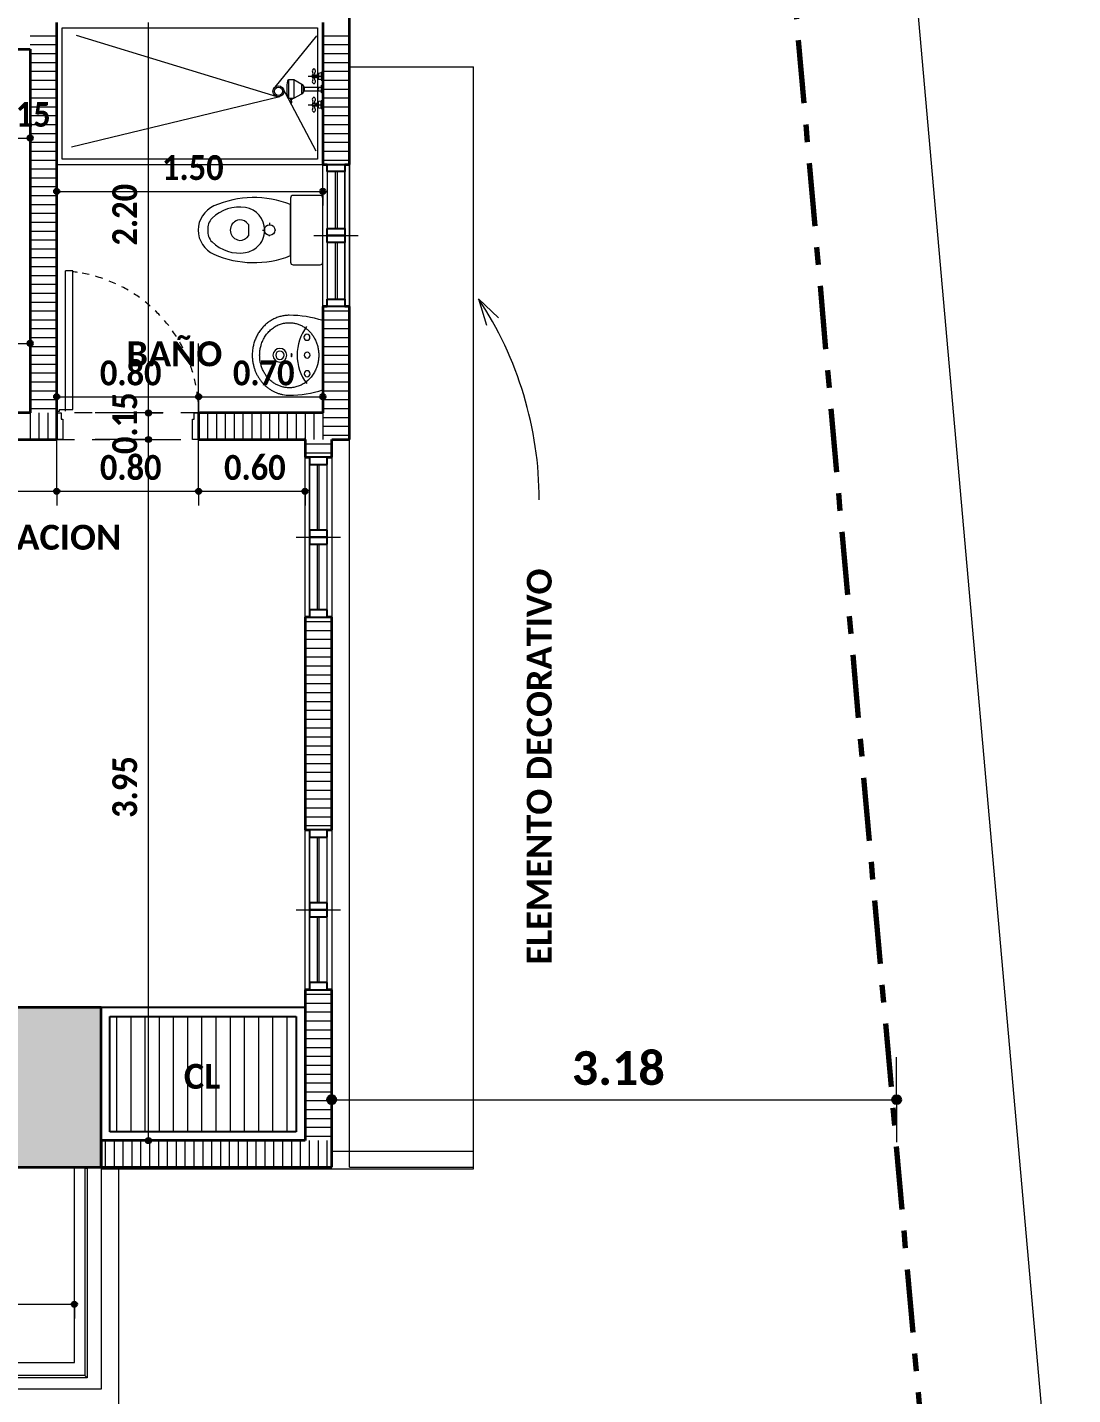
# Model space of a CAD drawing. Header units: metres. Extents: x -144 to 1000, y -717 to 29.
# Drawn here: x 801.36 to 807.26, y -569.41 to -561.7 of the extents above; entities that cross this region are included whole.
import ezdxf

# ---------------------------------------------------------------- set-up
doc = ezdxf.new("R2010")
doc.units = ezdxf.units.M
for name, pattern in [('Basculante', [0.11625, 0.075, -0.04125]), ('Dash Dot 3_16_', [0.595313, 0.357187, -0.119063, 0, -0.119063]), ('Derribado', [0.36, 0.24, -0.12]), ('Trazo', [0.45, 0.225, -0.225])]:
    doc.linetypes.add(name, pattern=pattern)
doc.layers.get('0').update_dxf_attribs({"color": 1})
for name, color, linetype, lineweight in [('A-ANNO-DIMS', 1, 'Continuous', 9), ('A-DETL', 1, 'Continuous', 9), ('A-DETL-GENF', 1, 'Continuous', 9), ('A-DETL-THIN', 1, 'Continuous', 9), ('A-DOOR', 1, 'Continuous', 9), ('A-DOOR-FRAM', 1, 'Continuous', 9), ('A-DOOR-HDLN', 1, 'Trazo', 20), ('A-FLOR-HRAL', 1, 'Continuous', 9), ('A-GENM', 1, 'Continuous', 9), ('A-GLAZ', 1, 'Continuous', 9), ('A-WALL', 4, 'Continuous', 9), ('G-ANNO-TEXT', 2, 'Continuous', 9), ('P-SANR-FIXT', 1, 'Continuous', 9), ('S-COLS', 7, 'Continuous', 9)]:
    doc.layers.add(name, color=color, linetype=linetype, lineweight=lineweight)
doc.layers.add('A-WALL-PATT', color=7, linetype='Continuous', lineweight=35, true_color=0x9c9c9c)
doc.styles.add('Calibri_B', font='calibrib.ttf', dxfattribs={"height": 0.165})
doc.styles.add('Calibri_B_3', font='calibrib.ttf', dxfattribs={"height": 0.15})
doc.styles.add('Calibri_B_6', font='calibrib.ttf', dxfattribs={"width": 0.9})

# ---------------------------------------------------------------- blocks, each defined once
blk = doc.blocks.new('G')
at = {"layer": 'A-ANNO-DIMS', "lineweight": 25}
h = blk.add_hatch(color=256, dxfattribs=at)
edge = h.paths.add_edge_path()
edge.add_arc((795.9707, -505.821), 0.015, 0, 360)
h = blk.add_hatch(color=256, dxfattribs=at)
edge = h.paths.add_edge_path()
edge.add_arc((796.1207, -506.121), 0.015, 0, 360)
h = blk.add_hatch(color=256, dxfattribs=at)
edge = h.paths.add_edge_path()
edge.add_arc((797.6207, -506.121), 0.015, 0, 360)
h = blk.add_hatch(color=256, dxfattribs=at)
edge = h.paths.add_edge_path()
edge.add_arc((795.9707, -506.978), 0.015, 0, 360)
h = blk.add_hatch(color=256, dxfattribs=at)
edge = h.paths.add_edge_path()
edge.add_arc((796.1207, -507.278), 0.015, 0, 360)
h = blk.add_hatch(color=256, dxfattribs=at)
edge = h.paths.add_edge_path()
edge.add_arc((796.9207, -507.278), 0.015, 0, 360)
h = blk.add_hatch(color=256, dxfattribs=at)
edge = h.paths.add_edge_path()
edge.add_arc((796.9207, -507.278), 0.015, 0, 360)
h = blk.add_hatch(color=256, dxfattribs=at)
edge = h.paths.add_edge_path()
edge.add_arc((797.6207, -507.278), 0.015, 0, 360)
h = blk.add_hatch(color=256, dxfattribs=at)
edge = h.paths.add_edge_path()
edge.add_arc((796.6379, -507.3694), 0.015, 0, 360)
h = blk.add_hatch(color=256, dxfattribs=at)
edge = h.paths.add_edge_path()
edge.add_arc((796.6379, -507.3694), 0.015, 0, 360)
h = blk.add_hatch(color=256, dxfattribs=at)
edge = h.paths.add_edge_path()
edge.add_arc((796.6379, -507.5194), 0.015, 0, 360)
h = blk.add_hatch(color=256, dxfattribs=at)
edge = h.paths.add_edge_path()
edge.add_arc((796.6379, -507.5194), 0.015, 0, 360)
h = blk.add_hatch(color=256, dxfattribs=at)
edge = h.paths.add_edge_path()
edge.add_arc((796.1207, -507.8106), 0.015, 0, 360)
h = blk.add_hatch(color=256, dxfattribs=at)
edge = h.paths.add_edge_path()
edge.add_arc((796.1207, -507.8106), 0.015, 0, 360)
h = blk.add_hatch(color=256, dxfattribs=at)
edge = h.paths.add_edge_path()
edge.add_arc((796.9207, -507.8106), 0.015, 0, 360)
h = blk.add_hatch(color=256, dxfattribs=at)
edge = h.paths.add_edge_path()
edge.add_arc((796.9207, -507.8106), 0.015, 0, 360)
h = blk.add_hatch(color=256, dxfattribs=at)
edge = h.paths.add_edge_path()
edge.add_arc((797.5208, -507.8106), 0.015, 0, 360)
at = {"layer": 'A-ANNO-DIMS', "lineweight": 25, "true_color": 0x0000ff}
h = blk.add_hatch(color=5, dxfattribs=at)
edge = h.paths.add_edge_path()
edge.add_arc((797.6708, -511.239), 0.025, 0, 360)
h = blk.add_hatch(color=5, dxfattribs=at)
edge = h.paths.add_edge_path()
edge.add_arc((800.8552, -511.239), 0.025, 0, 360)
at = {"layer": 'A-ANNO-DIMS', "lineweight": 25}
h = blk.add_hatch(color=256, dxfattribs=at)
edge = h.paths.add_edge_path()
edge.add_arc((796.6379, -511.4694), 0.015, 0, 360)
h = blk.add_hatch(color=256, dxfattribs=at)
edge = h.paths.add_edge_path()
edge.add_arc((796.2205, -512.3918), 0.015, 0, 360)
at = {"layer": 'S-COLS', "true_color": 0x5b5b5b}
h = blk.add_hatch(color=251, dxfattribs=at)
h.paths.add_polyline_path([(778.0708, -511.6194), (778.5708, -511.6194), (778.5708, -510.7194), (778.0708, -510.7194), (778.0708, -511.4434)])
h.paths.add_polyline_path([(796.3705, -511.6194), (796.3705, -510.7194), (795.8705, -510.7194), (795.8705, -511.6194), (796.3171, -511.6194)])
h.paths.add_polyline_path([(786.2708, -511.6194), (786.2708, -510.7194), (785.7708, -510.7194), (785.7708, -511.6194)])
h.paths.add_polyline_path([(778.1318, -503.9194), (778.5707, -503.9194), (778.5707, -503.2194), (778.0707, -503.2194), (778.0707, -503.9194)])
h.paths.add_polyline_path([(792.0709, -503.9194), (792.5709, -503.9194), (792.5707, -500.7694), (792.0709, -500.7694), (792.0709, -503.7694)])
h.paths.add_polyline_path([(795.9709, -503.9194), (796.3709, -503.9194), (796.3709, -503.2194), (795.9709, -503.2194), (795.9709, -503.7373)])
h.paths.add_polyline_path([(781.9705, -503.9194), (783.9707, -503.9194), (783.9704, -503.4194), (782.2705, -503.4194), (782.2705, -501.2694), (783.9709, -501.2694), (783.9709, -500.7694), (781.9705, -500.7694), (781.9705, -503.7722)])
h.paths.add_polyline_path([(786.2707, -503.9194), (786.2707, -503.0194), (785.7707, -503.0194), (785.7707, -503.9194), (785.9208, -503.9194)])
h.paths.add_polyline_path([(785.7709, -501.6694), (786.2709, -501.6694), (786.2709, -500.7694), (785.7709, -500.7694), (785.7709, -500.8094)])
h.paths.add_polyline_path([(778.0705, -501.4694), (778.5705, -501.4694), (778.5705, -500.7684), (778.0705, -500.7684), (778.0705, -500.8434)])
h.paths.add_polyline_path([(796.3708, -501.4694), (796.3709, -501.4694), (796.3708, -500.7684), (795.9709, -500.7694), (795.9709, -501.4694), (796.2464, -501.4694)])
h.paths.add_polyline_path([(786.1208, -492.7694), (786.2708, -492.7694), (786.2708, -491.8694), (785.7708, -491.8694), (785.7708, -492.7694), (786.0208, -492.7694)])
h.paths.add_polyline_path([(796.3708, -492.7694), (796.3708, -491.8694), (795.8708, -491.8694), (795.8708, -492.7694), (796.2958, -492.7694)])
h.paths.add_polyline_path([(779.1708, -492.1694), (779.1708, -491.6694), (778.2708, -491.6694), (778.2708, -492.1694), (778.7644, -492.1694)])
at = {"layer": 'A-ANNO-DIMS', "color": 5, "true_color": 0x0000ff}
for p, q in [((799.4475, -487.8937), (801.8479, -514.9675)), ((797.6708, -511.239), (797.6708, -510.999)), ((800.8552, -511.239), (800.8552, -510.999)), ((797.6708, -511.239), (800.8552, -511.239)), ((797.6708, -511.239), (797.6708, -511.479)), ((800.8552, -511.239), (800.8552, -511.479))]:
    blk.add_line(p, q, dxfattribs=at)
at = {"layer": 'A-ANNO-DIMS'}
for p, q in [((796.6379, -507.3694), (796.6379, -505.1694)), ((795.9707, -505.821), (795.9707, -505.521)), ((795.8209, -505.821), (795.9707, -505.821)), ((795.9707, -505.821), (795.9707, -505.901)), ((796.1207, -506.121), (796.1207, -505.821)), ((797.6207, -506.121), (797.6207, -505.821)), ((796.1207, -506.121), (797.6207, -506.121)), ((796.1207, -506.121), (796.1207, -506.201)), ((797.6207, -506.121), (797.6207, -506.201)), ((795.9707, -506.978), (795.9707, -506.678)), ((794.4209, -506.978), (795.9707, -506.978)), ((795.9707, -506.978), (795.9707, -507.058)), ((796.1207, -507.278), (796.1207, -506.978)), ((796.9207, -507.278), (796.9207, -506.978)), ((796.9207, -507.278), (796.9207, -506.978)), ((797.6207, -507.278), (797.6207, -506.978)), ((796.1207, -507.278), (796.9207, -507.278)), ((796.1207, -507.278), (796.1207, -507.358)), ((796.9207, -507.278), (796.9207, -507.358)), ((796.9207, -507.278), (797.6207, -507.278)), ((796.9207, -507.278), (796.9207, -507.358)), ((797.6207, -507.278), (797.6207, -507.358)), ((796.6379, -507.3694), (796.3379, -507.3694)), ((796.6379, -507.3694), (796.3379, -507.3694)), ((796.6379, -507.5194), (796.6379, -507.3694)), ((796.6379, -507.3694), (796.7179, -507.3694)), ((796.6379, -507.3694), (796.7179, -507.3694)), ((796.1207, -507.8106), (796.1207, -507.5106)), ((796.1207, -507.8106), (796.1207, -507.5106)), ((796.6379, -507.5194), (796.3379, -507.5194)), ((796.6379, -507.5194), (796.3379, -507.5194)), ((796.6379, -511.4694), (796.6379, -507.5194)), ((796.6379, -507.5194), (796.7179, -507.5194)), ((796.6379, -507.5194), (796.7179, -507.5194)), ((796.9207, -507.8106), (796.9207, -507.5106)), ((796.9207, -507.8106), (796.9207, -507.5106)), ((797.5208, -507.8106), (797.5208, -507.5106)), ((795.3209, -507.8106), (796.1207, -507.8106)), ((796.1207, -507.8106), (796.1207, -507.8906)), ((796.1207, -507.8106), (796.9207, -507.8106)), ((796.1207, -507.8106), (796.1207, -507.8906)), ((796.9207, -507.8106), (796.9207, -507.8906)), ((796.9207, -507.8106), (797.5208, -507.8106)), ((796.9207, -507.8106), (796.9207, -507.8906)), ((797.5208, -507.8106), (797.5208, -507.8906)), ((796.6379, -511.4694), (796.7179, -511.4694)), ((796.2205, -512.3918), (796.2205, -512.0918)), ((790.7208, -512.3918), (796.2205, -512.3918)), ((796.2205, -512.3918), (796.2205, -512.4718))]:
    blk.add_line(p, q, dxfattribs=at)
at = {"layer": 'A-ANNO-DIMS', "linetype": 'Derribado'}
blk.add_line((796.6379, -511.4694), (796.3379, -511.4694), dxfattribs=at)
at = {"layer": 'A-ANNO-DIMS', "lineweight": 25}
for centre in [(795.9707, -505.821), (796.1207, -506.121), (797.6207, -506.121), (795.9707, -506.978), (796.1207, -507.278), (796.9207, -507.278), (796.9207, -507.278), (797.6207, -507.278), (796.6379, -507.3694), (796.6379, -507.3694), (796.6379, -507.5194), (796.6379, -507.5194), (796.1207, -507.8106), (796.1207, -507.8106), (796.9207, -507.8106), (796.9207, -507.8106), (797.5208, -507.8106), (796.6379, -511.4694), (796.2205, -512.3918)]:
    blk.add_circle(centre, 0.015, dxfattribs=at)
at = {"layer": 'A-ANNO-DIMS', "color": 5, "lineweight": 25, "true_color": 0x0000ff}
for centre in [(797.6708, -511.239), (800.8552, -511.239)]:
    blk.add_circle(centre, 0.025, dxfattribs=at)
at = {"layer": 'A-DETL', "color": 7, "linetype": 'Dash Dot 3_16_', "lineweight": 70}
blk.add_line((798.7658, -487.9542), (801.1662, -515.028), dxfattribs=at)
at = {"layer": 'A-DETL', "color": 253, "true_color": 0xb6b6b6}
blk.add_line((800.8552, -511.5194), (800.8552, -511.6394), dxfattribs=at)
at = {"layer": 'A-DETL-GENF', "lineweight": 25}
for p, q in [((797.6457, -505.9694), (797.7457, -505.9694)), ((797.6457, -506.0094), (797.6457, -505.9694)), ((797.7457, -505.9694), (797.7457, -506.0094)), ((797.7457, -506.0094), (797.6457, -506.0094)), ((797.6457, -506.3294), (797.7457, -506.3294)), ((797.6457, -506.3694), (797.6457, -506.3294)), ((797.6457, -506.3694), (797.7457, -506.3694)), ((797.6457, -506.4094), (797.6457, -506.3694)), ((797.7457, -506.3694), (797.6457, -506.3694)), ((797.7457, -506.3294), (797.7457, -506.3694)), ((797.7457, -506.3694), (797.7457, -506.4094)), ((797.7457, -506.4094), (797.6457, -506.4094)), ((797.6457, -506.7294), (797.7457, -506.7294)), ((797.6457, -506.7694), (797.6457, -506.7294)), ((797.7457, -506.7694), (797.6457, -506.7694)), ((797.7457, -506.7294), (797.7457, -506.7694)), ((797.5458, -507.6194), (797.5458, -507.6594)), ((797.6458, -507.6194), (797.5458, -507.6194)), ((797.5458, -507.6594), (797.6458, -507.6594)), ((797.6458, -507.6594), (797.6458, -507.6194)), ((797.5458, -508.0294), (797.5458, -508.0694)), ((797.6458, -508.0294), (797.5458, -508.0294)), ((797.5458, -508.0694), (797.6458, -508.0694)), ((797.5458, -508.0694), (797.5458, -508.1094)), ((797.6458, -508.0694), (797.5458, -508.0694)), ((797.6458, -508.0694), (797.6458, -508.0294)), ((797.6458, -508.1094), (797.6458, -508.0694)), ((797.5458, -508.1094), (797.6458, -508.1094)), ((797.5458, -508.4794), (797.5458, -508.5194)), ((797.6458, -508.4794), (797.5458, -508.4794)), ((797.5458, -508.5194), (797.6458, -508.5194)), ((797.6458, -508.5194), (797.6458, -508.4794)), ((797.5458, -509.7194), (797.5458, -509.7594)), ((797.6458, -509.7194), (797.5458, -509.7194)), ((797.5458, -509.7594), (797.6458, -509.7594)), ((797.6458, -509.7594), (797.6458, -509.7194)), ((797.5458, -510.1294), (797.5458, -510.1694)), ((797.6458, -510.1294), (797.5458, -510.1294)), ((797.6458, -510.1694), (797.6458, -510.1294)), ((797.5458, -510.1694), (797.6458, -510.1694)), ((797.5458, -510.1694), (797.5458, -510.2094)), ((797.6458, -510.1694), (797.5458, -510.1694)), ((797.5458, -510.2094), (797.6458, -510.2094)), ((797.6458, -510.2094), (797.6458, -510.1694)), ((797.5458, -510.5794), (797.5458, -510.6194)), ((797.6458, -510.5794), (797.5458, -510.5794)), ((797.5458, -510.6194), (797.6458, -510.6194)), ((797.6458, -510.6194), (797.6458, -510.5794))]:
    blk.add_line(p, q, dxfattribs=at)
at = {"layer": 'A-DETL-GENF'}
for p, q in [((797.6457, -506.0094), (797.6457, -506.3294)), ((797.6907, -506.0094), (797.6907, -506.3294)), ((797.7007, -506.0094), (797.7007, -506.3294)), ((797.7457, -506.0094), (797.7457, -506.3294)), ((797.6457, -506.4094), (797.6457, -506.7294)), ((797.6907, -506.4094), (797.6907, -506.7294)), ((797.7007, -506.4094), (797.7007, -506.7294)), ((797.7457, -506.4094), (797.7457, -506.7294)), ((797.5458, -508.0294), (797.5458, -507.6594)), ((797.5908, -508.0294), (797.5908, -507.6594)), ((797.6008, -508.0294), (797.6008, -507.6594)), ((797.6458, -508.0294), (797.6458, -507.6594)), ((797.5458, -508.4794), (797.5458, -508.1094)), ((797.5908, -508.4794), (797.5908, -508.1094)), ((797.6008, -508.4794), (797.6008, -508.1094)), ((797.6458, -508.4794), (797.6458, -508.1094)), ((797.5458, -510.1294), (797.5458, -509.7594)), ((797.5908, -510.1294), (797.5908, -509.7594)), ((797.6008, -510.1294), (797.6008, -509.7594)), ((797.6458, -510.1294), (797.6458, -509.7594)), ((797.5458, -510.5794), (797.5458, -510.2094)), ((797.5908, -510.5794), (797.5908, -510.2094)), ((797.6008, -510.5794), (797.6008, -510.2094)), ((797.6458, -510.5794), (797.6458, -510.2094))]:
    blk.add_line(p, q, dxfattribs=at)
at = {"layer": 'A-DETL-GENF', "linetype": 'Basculante'}
for p, q in [((796.1207, -507.3694), (796.1207, -507.5194)), ((796.9207, -507.3694), (796.1207, -507.3694)), ((796.9207, -507.5194), (796.9207, -507.3694)), ((796.1207, -507.5194), (796.9207, -507.5194))]:
    blk.add_line(p, q, dxfattribs=at)
at = {"layer": 'A-DETL-GENF', "color": 251, "true_color": 0x535353}
for p, q in [((796.4594, -511.4194), (796.4594, -510.7694)), ((796.5394, -511.4194), (796.5394, -510.7694)), ((796.6194, -511.4194), (796.6194, -510.7694)), ((796.6994, -511.4194), (796.6994, -510.7694)), ((796.7794, -511.4194), (796.7794, -510.7694)), ((796.8594, -511.4194), (796.8594, -510.7694)), ((796.9394, -511.4194), (796.9394, -510.7694)), ((797.0194, -511.4194), (797.0194, -510.7694)), ((797.0994, -511.4194), (797.0994, -510.7694)), ((797.1794, -511.4194), (797.1794, -510.7694)), ((797.2594, -511.4194), (797.2594, -510.7694)), ((797.3394, -511.4194), (797.3394, -510.7694)), ((797.4194, -511.4194), (797.4194, -510.7694))]:
    blk.add_line(p, q, dxfattribs=at)
at = {"layer": 'A-DETL-THIN'}
for p, q in [((797.4708, -510.7694), (796.4205, -510.7694)), ((796.4205, -510.7694), (796.4205, -511.4194)), ((797.4708, -511.4194), (797.4708, -510.7694)), ((796.4205, -511.4194), (797.4708, -511.4194))]:
    blk.add_line(p, q, dxfattribs=at)
at = {"layer": 'A-DOOR', "lineweight": 15}
for p, q in [((796.2107, -506.5694), (796.1707, -506.5694)), ((796.1707, -507.3594), (796.1707, -506.5694)), ((796.2107, -507.3494), (796.2107, -506.5694)), ((796.1207, -507.3594), (796.1357, -507.3594)), ((796.1357, -507.3494), (796.2107, -507.3494)), ((796.1357, -507.3594), (796.1357, -507.3494))]:
    blk.add_line(p, q, dxfattribs=at)
at = {"layer": 'A-DOOR'}
blk.add_line((796.1207, -507.3694), (796.1207, -507.5194), dxfattribs=at)
for start, end in [(81.55001, 83.54055), (76.84892, 79.74178), (76.84892, 79.74178), (71.11426, 74.16843), (65.44512, 68.27171), (59.83778, 62.63398), (54.28783, 57.05593), (48.79027, 51.53284), (43.33952, 46.05941), (37.92952, 40.62982), (32.55381, 35.2378), (27.20557, 29.87669), (21.8777, 24.53954), (16.56293, 19.21914), (11.25383, 13.90814), (5.94294, 8.59908), (0, 5.13979)]:
    blk.add_arc((796.1207, -507.3694), 0.8, start, end, dxfattribs=at)
at = {"layer": 'A-DOOR-FRAM', "lineweight": 15}
for p, q in [((796.1207, -507.3694), (796.1457, -507.3694)), ((796.1457, -507.3694), (796.1457, -507.4044)), ((796.8957, -507.3694), (796.9207, -507.3694)), ((796.8957, -507.4044), (796.8957, -507.3694)), ((796.1457, -507.4044), (796.1557, -507.4044)), ((796.1557, -507.4044), (796.1557, -507.5194)), ((796.8857, -507.4044), (796.8957, -507.4044)), ((796.8857, -507.5194), (796.8857, -507.4044)), ((796.1557, -507.5194), (796.1207, -507.5194)), ((796.9207, -507.5194), (796.8857, -507.5194))]:
    blk.add_line(p, q, dxfattribs=at)
at = {"layer": 'A-DOOR-HDLN'}
blk.add_line((796.9207, -507.5194), (796.9207, -507.3694), dxfattribs=at)
at = {"layer": 'A-FLOR-HRAL'}
for p, q in [((796.2798, -511.6243), (796.2918, -511.6243)), ((796.2798, -511.6243), (796.2798, -512.7933)), ((796.2918, -511.6243), (796.2918, -512.8053)), ((796.2798, -512.7933), (790.7208, -512.7933)), ((796.2918, -512.8053), (790.7208, -512.8053)), ((796.2918, -512.8053), (796.2798, -512.7933))]:
    blk.add_line(p, q, dxfattribs=at)
at = {"layer": 'A-GENM', "lineweight": 25}
for p, q in [((797.5208, -510.7194), (796.3705, -510.7194)), ((796.3705, -510.7194), (796.3705, -511.4694)), ((796.4205, -510.7694), (797.4708, -510.7694)), ((796.4205, -511.4194), (796.4205, -510.7694)), ((797.4708, -510.7694), (797.4708, -511.4194)), ((797.5208, -511.4694), (797.5208, -510.7194)), ((796.3705, -511.4694), (797.5208, -511.4694)), ((797.4708, -511.4194), (796.4205, -511.4194))]:
    blk.add_line(p, q, dxfattribs=at)
at = {"layer": 'A-GLAZ'}
for p, q in [((797.7457, -505.9694), (797.6457, -505.9694)), ((797.6457, -505.9694), (797.6457, -506.3694)), ((797.7457, -506.3694), (797.7457, -505.9694)), ((797.5707, -506.3694), (797.8207, -506.3694)), ((797.7457, -506.3694), (797.6457, -506.3694)), ((797.6457, -506.3694), (797.6457, -506.7694)), ((797.7457, -506.3694), (797.6457, -506.3694)), ((797.7457, -506.7694), (797.7457, -506.3694)), ((797.7457, -506.7694), (797.6457, -506.7694)), ((797.5458, -507.6194), (797.6458, -507.6194)), ((797.5458, -507.6194), (797.5458, -508.0694)), ((797.6458, -508.0694), (797.6458, -507.6194)), ((797.4708, -508.0694), (797.7208, -508.0694)), ((797.5458, -508.0694), (797.6458, -508.0694)), ((797.5458, -508.0694), (797.6458, -508.0694)), ((797.5458, -508.0694), (797.5458, -508.5194)), ((797.6458, -508.5194), (797.6458, -508.0694)), ((797.5458, -508.5194), (797.6458, -508.5194)), ((797.5458, -509.7194), (797.6458, -509.7194)), ((797.5458, -509.7194), (797.5458, -510.1694)), ((797.6458, -510.1694), (797.6458, -509.7194)), ((797.4708, -510.1694), (797.7208, -510.1694)), ((797.5458, -510.1694), (797.6458, -510.1694)), ((797.5458, -510.1694), (797.6458, -510.1694)), ((797.5458, -510.1694), (797.5458, -510.6194)), ((797.6458, -510.6194), (797.6458, -510.1694)), ((797.5458, -510.6194), (797.6458, -510.6194))]:
    blk.add_line(p, q, dxfattribs=at)
at = {"layer": 'A-WALL', "lineweight": 35}
for p, q in [((797.7707, -505.9694), (797.7707, -504.4194)), ((796.1207, -507.5194), (796.1207, -505.1694)), ((797.6207, -505.1694), (797.6207, -505.9694)), ((795.8209, -505.3192), (795.9707, -505.3192)), ((795.9707, -505.3192), (795.9707, -507.3694)), ((797.6207, -505.9694), (797.6457, -505.9694)), ((797.7457, -505.9694), (797.7707, -505.9694)), ((797.6207, -506.7694), (797.6207, -507.3694)), ((797.6457, -506.7694), (797.6207, -506.7694)), ((797.7707, -506.7694), (797.7457, -506.7694)), ((797.7707, -507.5194), (797.7707, -506.7694)), ((795.9707, -507.3694), (795.3209, -507.3694)), ((797.6207, -507.3694), (796.9207, -507.3694)), ((796.9207, -507.3694), (796.9207, -507.5194)), ((795.3209, -507.5194), (796.1207, -507.5194)), ((796.9207, -507.5194), (797.5208, -507.5194)), ((797.5208, -507.5194), (797.5208, -507.6194)), ((797.6708, -507.5194), (797.7707, -507.5194)), ((797.6708, -507.6194), (797.6708, -507.5194)), ((797.5208, -507.6194), (797.5458, -507.6194)), ((797.6458, -507.6194), (797.6708, -507.6194)), ((797.5208, -508.5194), (797.5208, -509.7194)), ((797.5458, -508.5194), (797.5208, -508.5194)), ((797.6708, -508.5194), (797.6458, -508.5194)), ((797.6708, -509.7194), (797.6708, -508.5194)), ((797.5208, -509.7194), (797.5458, -509.7194)), ((797.6458, -509.7194), (797.6708, -509.7194)), ((797.5208, -510.6194), (797.5208, -511.4694)), ((797.5458, -510.6194), (797.5208, -510.6194)), ((797.6708, -510.6194), (797.6458, -510.6194)), ((797.6708, -511.6194), (797.6708, -510.6194)), ((797.5208, -511.4694), (796.3705, -511.4694)), ((796.3705, -511.4694), (796.3705, -511.6194)), ((796.3705, -511.6194), (797.6708, -511.6194))]:
    blk.add_line(p, q, dxfattribs=at)
at = {"layer": 'A-WALL'}
for p, q in [((797.7708, -505.4193), (798.4709, -505.4193)), ((797.7708, -511.6194), (797.7708, -505.4193)), ((798.4709, -511.6194), (798.4709, -505.4193)), ((797.6207, -506.7694), (797.6207, -505.9694)), ((797.7707, -505.9694), (797.7707, -506.7694)), ((797.7707, -511.5294), (797.7707, -507.5194)), ((797.5208, -508.5194), (797.5208, -507.6194)), ((797.6708, -507.6194), (797.6708, -508.5194)), ((797.5208, -510.6194), (797.5208, -509.7194)), ((797.6708, -509.7194), (797.6708, -510.6194)), ((797.6708, -511.5294), (798.4709, -511.5294)), ((798.4709, -511.6294), (798.4709, -511.5294)), ((796.2205, -512.7193), (796.2205, -511.6194)), ((796.3705, -511.6194), (796.3705, -512.8693)), ((797.7708, -511.6194), (798.4709, -511.6194)), ((796.3705, -511.6294), (798.4709, -511.6294)), ((796.4705, -512.9693), (796.4705, -511.6294)), ((790.7208, -512.7193), (796.2205, -512.7193)), ((796.3705, -512.8693), (790.7208, -512.8693))]:
    blk.add_line(p, q, dxfattribs=at)
at = {"layer": 'A-WALL-PATT', "color": 8, "lineweight": 5, "true_color": 0x727272}
for p, q in [((795.9707, -505.2445), (796.1207, -505.2445)), ((795.9707, -505.2945), (796.1207, -505.2945)), ((797.6207, -505.2445), (797.7707, -505.2445)), ((797.6207, -505.2945), (797.7707, -505.2945)), ((795.9707, -505.3445), (796.1207, -505.3445)), ((797.6207, -505.3445), (797.7707, -505.3445)), ((795.9707, -505.3945), (796.1207, -505.3945)), ((795.9707, -505.4445), (796.1207, -505.4445)), ((797.6207, -505.3945), (797.7707, -505.3945)), ((797.6207, -505.4445), (797.7707, -505.4445)), ((795.9707, -505.4945), (796.1207, -505.4945)), ((797.6207, -505.4945), (797.7707, -505.4945)), ((795.9707, -505.5445), (796.1207, -505.5445)), ((795.9707, -505.5945), (796.1207, -505.5945)), ((797.6207, -505.5445), (797.7707, -505.5445)), ((797.6207, -505.5945), (797.7707, -505.5945)), ((795.9707, -505.6445), (796.1207, -505.6445)), ((797.6207, -505.6445), (797.7707, -505.6445)), ((795.9707, -505.6945), (796.1207, -505.6945)), ((795.9707, -505.7445), (796.1207, -505.7445)), ((797.6207, -505.6945), (797.7707, -505.6945)), ((797.6207, -505.7445), (797.7707, -505.7445)), ((795.9707, -505.7945), (796.1207, -505.7945)), ((795.9707, -505.8445), (796.1207, -505.8445)), ((797.6207, -505.7945), (797.7707, -505.7945)), ((797.6207, -505.8445), (797.7707, -505.8445)), ((795.9707, -505.8945), (796.1207, -505.8945)), ((797.6207, -505.8945), (797.7707, -505.8945)), ((795.9707, -505.9445), (796.1207, -505.9445)), ((795.9707, -505.9945), (796.1207, -505.9945)), ((797.6207, -505.9445), (797.7707, -505.9445)), ((795.9707, -506.0445), (796.1207, -506.0445)), ((795.9707, -506.0945), (796.1207, -506.0945)), ((795.9707, -506.1445), (796.1207, -506.1445)), ((795.9707, -506.1945), (796.1207, -506.1945)), ((795.9707, -506.2445), (796.1207, -506.2445)), ((795.9707, -506.2945), (796.1207, -506.2945)), ((795.9707, -506.3445), (796.1207, -506.3445)), ((795.9707, -506.3945), (796.1207, -506.3945)), ((795.9707, -506.4445), (796.1207, -506.4445)), ((795.9707, -506.4945), (796.1207, -506.4945)), ((795.9707, -506.5445), (796.1207, -506.5445)), ((795.9707, -506.5945), (796.1207, -506.5945)), ((795.9707, -506.6445), (796.1207, -506.6445)), ((795.9707, -506.6945), (796.1207, -506.6945)), ((795.9707, -506.7445), (796.1207, -506.7445)), ((795.9707, -506.7945), (796.1207, -506.7945)), ((795.9707, -506.8445), (796.1207, -506.8445)), ((797.6207, -506.7945), (797.7707, -506.7945)), ((797.6207, -506.8445), (797.7707, -506.8445)), ((795.9707, -506.8945), (796.1207, -506.8945)), ((797.6207, -506.8945), (797.7707, -506.8945)), ((795.9707, -506.9445), (796.1207, -506.9445)), ((795.9707, -506.9945), (796.1207, -506.9945)), ((797.6207, -506.9445), (797.7707, -506.9445)), ((797.6207, -506.9945), (797.7707, -506.9945)), ((795.9707, -507.0445), (796.1207, -507.0445)), ((797.6207, -507.0445), (797.7707, -507.0445)), ((795.9707, -507.0945), (796.1207, -507.0945)), ((795.9707, -507.1445), (796.1207, -507.1445)), ((797.6207, -507.0945), (797.7707, -507.0945)), ((797.6207, -507.1445), (797.7707, -507.1445)), ((795.9707, -507.1945), (796.1207, -507.1945)), ((797.6207, -507.1945), (797.7707, -507.1945)), ((795.9707, -507.2445), (796.1207, -507.2445)), ((795.9707, -507.2945), (796.1207, -507.2945)), ((797.6207, -507.2445), (797.7707, -507.2445)), ((797.6207, -507.2945), (797.7707, -507.2945)), ((795.9704, -507.3694), (795.9704, -507.5194)), ((795.9707, -507.3445), (796.1207, -507.3445)), ((796.0204, -507.3694), (796.0204, -507.5194)), ((796.0704, -507.3694), (796.0704, -507.5194)), ((796.1204, -507.3694), (796.1204, -507.5194)), ((796.9704, -507.3694), (796.9704, -507.5194)), ((797.0204, -507.3694), (797.0204, -507.5194)), ((797.0704, -507.3694), (797.0704, -507.5194)), ((797.1204, -507.3694), (797.1204, -507.5194)), ((797.1704, -507.3694), (797.1704, -507.5194)), ((797.2204, -507.3694), (797.2204, -507.5194)), ((797.2704, -507.3694), (797.2704, -507.5194)), ((797.3204, -507.3694), (797.3204, -507.5194)), ((797.3704, -507.3694), (797.3704, -507.5194)), ((797.4204, -507.3694), (797.4204, -507.5194)), ((797.4704, -507.3694), (797.4704, -507.5194)), ((797.5204, -507.3694), (797.5204, -507.5194)), ((797.5704, -507.3694), (797.5704, -507.5194)), ((797.6204, -507.3694), (797.6204, -507.5194)), ((797.6207, -507.3445), (797.7707, -507.3445)), ((797.6207, -507.3945), (797.7707, -507.3945)), ((797.6207, -507.4445), (797.7707, -507.4445)), ((797.6207, -507.4945), (797.7707, -507.4945)), ((797.5208, -507.5445), (797.6708, -507.5445)), ((797.5208, -507.5945), (797.6708, -507.5945)), ((797.5208, -508.5445), (797.6708, -508.5445)), ((797.5208, -508.5945), (797.6708, -508.5945)), ((797.5208, -508.6445), (797.6708, -508.6445)), ((797.5208, -508.6945), (797.6708, -508.6945)), ((797.5208, -508.7445), (797.6708, -508.7445)), ((797.5208, -508.7945), (797.6708, -508.7945)), ((797.5208, -508.8445), (797.6708, -508.8445)), ((797.5208, -508.8945), (797.6708, -508.8945)), ((797.5208, -508.9445), (797.6708, -508.9445)), ((797.5208, -508.9945), (797.6708, -508.9945)), ((797.5208, -509.0445), (797.6708, -509.0445)), ((797.5208, -509.0945), (797.6708, -509.0945)), ((797.5208, -509.1445), (797.6708, -509.1445)), ((797.5208, -509.1945), (797.6708, -509.1945)), ((797.5208, -509.2445), (797.6708, -509.2445)), ((797.5208, -509.2945), (797.6708, -509.2945)), ((797.5208, -509.3445), (797.6708, -509.3445)), ((797.5208, -509.3945), (797.6708, -509.3945)), ((797.5208, -509.4445), (797.6708, -509.4445)), ((797.5208, -509.4945), (797.6708, -509.4945)), ((797.5208, -509.5445), (797.6708, -509.5445)), ((797.5208, -509.5945), (797.6708, -509.5945)), ((797.5208, -509.6445), (797.6708, -509.6445)), ((797.5208, -509.6945), (797.6708, -509.6945)), ((797.5208, -510.6445), (797.6708, -510.6445)), ((797.5208, -510.6945), (797.6708, -510.6945)), ((797.5208, -510.7445), (797.6708, -510.7445)), ((797.5208, -510.7945), (797.6708, -510.7945)), ((797.5208, -510.8445), (797.6708, -510.8445)), ((797.5208, -510.8945), (797.6708, -510.8945)), ((797.5208, -510.9445), (797.6708, -510.9445)), ((797.5208, -510.9945), (797.6708, -510.9945)), ((797.5208, -511.0445), (797.6708, -511.0445)), ((797.5208, -511.0945), (797.6708, -511.0945)), ((797.5208, -511.1445), (797.6708, -511.1445)), ((797.5208, -511.1945), (797.6708, -511.1945)), ((797.5208, -511.2445), (797.6708, -511.2445)), ((797.5208, -511.2945), (797.6708, -511.2945)), ((797.5208, -511.3445), (797.6708, -511.3445)), ((796.3954, -511.6194), (796.3954, -511.4694)), ((796.4454, -511.6194), (796.4454, -511.4694)), ((796.4954, -511.6194), (796.4954, -511.4694)), ((796.5454, -511.6194), (796.5454, -511.4694)), ((796.5954, -511.6194), (796.5954, -511.4694)), ((796.6454, -511.6194), (796.6454, -511.4694)), ((796.6954, -511.6194), (796.6954, -511.4694)), ((796.7454, -511.6194), (796.7454, -511.4694)), ((796.7954, -511.6194), (796.7954, -511.4694)), ((796.8454, -511.6194), (796.8454, -511.4694)), ((796.8954, -511.6194), (796.8954, -511.4694)), ((796.9454, -511.6194), (796.9454, -511.4694)), ((796.9954, -511.6194), (796.9954, -511.4694)), ((797.0454, -511.6194), (797.0454, -511.4694)), ((797.0954, -511.6194), (797.0954, -511.4694)), ((797.1454, -511.6194), (797.1454, -511.4694)), ((797.1954, -511.6194), (797.1954, -511.4694)), ((797.2454, -511.6194), (797.2454, -511.4694)), ((797.2954, -511.6194), (797.2954, -511.4694)), ((797.3454, -511.6194), (797.3454, -511.4694)), ((797.3954, -511.6194), (797.3954, -511.4694)), ((797.4454, -511.6194), (797.4454, -511.4694)), ((797.4954, -511.6194), (797.4954, -511.4694)), ((797.5208, -511.3945), (797.6708, -511.3945)), ((797.5208, -511.4445), (797.6708, -511.4445)), ((797.5454, -511.6194), (797.5454, -511.4694)), ((797.5954, -511.6194), (797.5954, -511.4694)), ((797.6454, -511.6194), (797.6454, -511.4694))]:
    blk.add_line(p, q, dxfattribs=at)
at = {"layer": 'G-ANNO-TEXT'}
for q in [(798.6112, -506.8331), (798.5427, -506.8751)]:
    blk.add_line((798.4985, -506.7262), q, dxfattribs=at)
blk.add_arc((796.7939, -507.859), 2.0467, 0, 33.6048, dxfattribs=at)
at = {"layer": 'P-SANR-FIXT'}
for p, q in [((796.1507, -505.9394), (796.1507, -505.1994)), ((796.1507, -505.1994), (797.5907, -505.1994)), ((797.5907, -505.1994), (797.5907, -505.9394)), ((796.2294, -505.2404), (797.3609, -505.5864)), ((797.5843, -505.245), (797.35, -505.5343)), ((797.597, -505.4564), (797.597, -505.4888)), ((797.5986, -505.4548), (797.6118, -505.4521)), ((797.6118, -505.4521), (797.6118, -505.4932)), ((797.6134, -505.4505), (797.6207, -505.449)), ((797.5837, -505.895), (797.393, -505.5364)), ((797.4268, -505.4928), (797.4268, -505.5968)), ((797.4572, -505.4928), (797.4268, -505.4928)), ((797.4572, -505.4928), (797.4572, -505.5968)), ((797.5023, -505.5182), (797.4572, -505.4928)), ((797.5023, -505.5715), (797.5023, -505.5182)), ((797.512, -505.5266), (797.5158, -505.5346)), ((797.512, -505.5631), (797.512, -505.5266)), ((797.5158, -505.5346), (797.5158, -505.5543)), ((797.5158, -505.5346), (797.5933, -505.5346)), ((797.5374, -505.4726), (797.6207, -505.4726)), ((797.5624, -505.4649), (797.5646, -505.4649)), ((797.5624, -505.468), (797.5624, -505.4649)), ((797.5624, -505.4803), (797.5624, -505.4772)), ((797.5646, -505.4803), (797.5624, -505.4803)), ((797.5799, -505.4682), (797.5867, -505.4682)), ((797.5799, -505.4771), (797.5867, -505.4771)), ((797.5867, -505.4646), (797.5867, -505.4806)), ((797.5933, -505.5346), (797.6127, -505.5346)), ((797.6118, -505.4932), (797.5986, -505.4904)), ((797.6127, -505.5227), (797.6207, -505.5227)), ((797.6127, -505.5662), (797.6127, -505.5227)), ((797.6207, -505.4963), (797.6134, -505.4948)), ((796.2047, -505.8705), (797.3777, -505.587)), ((797.4016, -505.5526), (797.4016, -505.5664)), ((797.4268, -505.5968), (797.4572, -505.5968)), ((797.4401, -505.6056), (797.4401, -505.5968)), ((797.4459, -505.6056), (797.4401, -505.6056)), ((797.4401, -505.6126), (797.4401, -505.6214)), ((797.4459, -505.6126), (797.4401, -505.6126)), ((797.4417, -505.6126), (797.4417, -505.6056)), ((797.4443, -505.6126), (797.4443, -505.6056)), ((797.4459, -505.5968), (797.4459, -505.6056)), ((797.4459, -505.6214), (797.4459, -505.6126)), ((797.4572, -505.5968), (797.5023, -505.5715)), ((797.5158, -505.5551), (797.512, -505.5631)), ((797.5158, -505.5543), (797.5933, -505.5543)), ((797.5933, -505.5543), (797.6127, -505.5543)), ((797.6118, -505.6121), (797.5986, -505.6148)), ((797.6118, -505.6532), (797.6118, -505.6121)), ((797.6207, -505.5662), (797.6127, -505.5662)), ((797.6207, -505.609), (797.6134, -505.6105)), ((797.4401, -505.6214), (797.4459, -505.6214)), ((797.5374, -505.6326), (797.6207, -505.6326)), ((797.5624, -505.6249), (797.5624, -505.628)), ((797.5646, -505.6249), (797.5624, -505.6249)), ((797.5624, -505.6372), (797.5624, -505.6403)), ((797.5624, -505.6403), (797.5646, -505.6403)), ((797.5799, -505.6282), (797.5867, -505.6282)), ((797.5799, -505.6371), (797.5867, -505.6371)), ((797.5867, -505.6406), (797.5867, -505.6246)), ((797.597, -505.6488), (797.597, -505.6164)), ((797.5986, -505.6504), (797.6118, -505.6532)), ((797.6134, -505.6548), (797.6207, -505.6563)), ((796.1207, -505.9694), (797.6207, -505.9694)), ((797.5907, -505.9394), (796.1507, -505.9394)), ((797.6057, -506.1439), (797.4534, -506.1439)), ((797.4384, -506.1589), (797.4384, -506.3393)), ((797.4384, -506.4833), (797.4384, -506.1953)), ((797.1901, -506.2962), (797.2025, -506.3086)), ((797.3207, -506.2993), (797.3207, -506.3093)), ((797.2025, -506.3701), (797.1901, -506.3825)), ((797.2025, -506.3086), (797.2025, -506.3701)), ((797.2807, -506.3393), (797.2907, -506.3393)), ((797.3207, -506.3743), (797.3207, -506.3693)), ((797.3557, -506.3393), (797.3507, -506.3393)), ((797.4384, -506.3393), (797.4384, -506.5198)), ((797.4534, -506.5348), (797.6057, -506.5348))]:
    blk.add_line(p, q, dxfattribs=at)
for centre, radius in [((797.3705, -505.5572), 0.0307), ((797.3705, -505.5572), 0.0231), ((797.5702, -505.4726), 0.00903), ((797.5702, -505.6326), 0.00903), ((797.3207, -506.3393), 0.03)]:
    blk.add_circle(centre, radius, dxfattribs=at)
for centre, radius, start, end in [((797.5738, -505.443), 0.0127, 131.27868, 220.61253), ((797.5502, -505.4586), 0.0158, 336.22841, 27.67345), ((797.5702, -505.4371), 0.00597, 37.48685, 142.51315), ((797.5876, -505.458), 0.0133, 149.24075, 223.13523), ((797.5665, -505.443), 0.0127, 319.38747, 48.72132), ((797.588, -505.4537), 0.00934, 271.44207, 342.97405), ((797.5986, -505.4564), 0.0016, 90, 180), ((797.6134, -505.4521), 0.0016, 90, 180), ((797.6884, -505.5448), 0.2711, 170.14578, 189.85422), ((797.4268, -505.4984), 0.0056, 90, 180), ((797.4975, -505.5334), 0.016, 25.3085, 72.5748), ((797.5738, -505.5023), 0.0127, 139.38747, 228.72132), ((797.5502, -505.4867), 0.0158, 332.32655, 23.77159), ((797.5702, -505.5082), 0.00597, 217.48685, 322.51315), ((797.5876, -505.4872), 0.0133, 136.86477, 210.75925), ((797.5665, -505.5023), 0.0127, 311.27868, 40.61253), ((797.5799, -505.4658), 0.0024, 215.30346, 270), ((797.5799, -505.4795), 0.0024, 90, 144.69654), ((797.5883, -505.4646), 0.0016, 90, 180), ((797.5883, -505.4806), 0.0016, 180, 270), ((797.588, -505.4916), 0.00934, 17.02595, 88.55793), ((797.587, -505.5444), 0.0116, 302.37202, 57.62798), ((797.5986, -505.4888), 0.0016, 180, 270), ((797.6134, -505.4932), 0.0016, 180, 270), ((797.4268, -505.5912), 0.0056, 180, 270), ((797.4975, -505.5562), 0.016, 287.4252, 334.6915), ((797.5738, -505.603), 0.0127, 131.27868, 220.61253), ((797.5502, -505.6186), 0.0158, 336.22841, 27.67345), ((797.5702, -505.5971), 0.00597, 37.48685, 142.51315), ((797.5876, -505.618), 0.0133, 149.24075, 223.13523), ((797.5665, -505.603), 0.0127, 319.38747, 48.72132), ((797.6134, -505.6121), 0.0016, 90, 180), ((797.5738, -505.6623), 0.0127, 139.38747, 228.72132), ((797.5502, -505.6467), 0.0158, 332.32655, 23.77159), ((797.5702, -505.6682), 0.00597, 217.48685, 322.51315), ((797.5876, -505.6472), 0.0133, 136.86477, 210.75925), ((797.5665, -505.6623), 0.0127, 311.27868, 40.61253), ((797.5799, -505.6258), 0.0024, 215.30346, 270), ((797.5799, -505.6395), 0.0024, 90, 144.69654), ((797.5883, -505.6246), 0.0016, 90, 180), ((797.5883, -505.6406), 0.0016, 180, 270), ((797.588, -505.6137), 0.00934, 271.44207, 342.97405), ((797.588, -505.6516), 0.00934, 17.02595, 88.55793), ((797.5986, -505.6164), 0.0016, 90, 180), ((797.5986, -505.6488), 0.0016, 180, 270), ((797.6134, -505.6532), 0.0016, 180, 270), ((797.4534, -506.1589), 0.015, 90, 180), ((797.6057, -506.1589), 0.015, 0, 90), ((797.0677, -506.3407), 0.15, 113.79689, 179.46886), ((797.1503, -506.4298), 0.2199, 80.90608, 134.39736), ((797.2325, -506.7144), 0.5584, 68.35911, 113.79689), ((797.1648, -506.3393), 0.1282, 359.99847, 80.90608), ((797.0536, -506.331), 0.0816, 134.39736, 185.83548), ((797.1572, -506.3393), 0.0581, 107.18646, 252.81705), ((797.1548, -506.3316), 0.05, 45, 107.18646), ((797.0677, -506.3379), 0.15, 180.53114, 246.20311), ((797.0536, -506.3476), 0.0816, 174.16452, 225.60264), ((797.1548, -506.3471), 0.05, 252.81705, 315), ((797.1648, -506.3393), 0.1282, 312.44528, 0.00153), ((797.1503, -506.2488), 0.2199, 225.60264, 279.09392), ((797.1648, -506.3393), 0.1282, 279.09392, 312.44528), ((797.2325, -505.9643), 0.5584, 246.20311, 291.64089), ((797.4534, -506.5198), 0.015, 180, 270), ((797.6057, -506.5198), 0.015, 270, 0), ((797.4311, -507.4336), 0.6142, 72.01714, 89.98286), ((797.7423, -507.0429), 0.2666, 143.08789, 217.32303), ((797.5313, -506.9432), 0.017, 90, 270), ((797.5313, -506.9432), 0.017, 270, 90), ((797.3784, -507.0444), 0.0386, 90, 270), ((797.3784, -507.0444), 0.0235, 90, 270), ((797.3784, -507.0444), 0.0386, 270, 90), ((797.3784, -507.0444), 0.0235, 270, 90), ((797.5327, -507.0437), 0.0168, 0, 180), ((797.5327, -507.0437), 0.0168, 180, 0), ((797.5323, -507.1487), 0.017, 90, 270), ((797.5323, -507.1487), 0.017, 270, 90), ((797.4311, -506.6553), 0.6142, 270.01714, 287.98286)]:
    blk.add_arc(centre, radius, start, end, dxfattribs=at)
for major_axis in [(0, -0.00908), (0, 0.00908)]:
    blk.add_ellipse((797.4446, -507.0439), major_axis=major_axis, ratio=0.332108, start_param=3.141593, end_param=6.283185, dxfattribs=at)
for points, knots in [([(797.4313, -506.8194), (797.4232, -506.8195), (797.4112, -506.8202), (797.3956, -506.8226), (797.384, -506.8252), (797.3726, -506.8284), (797.3612, -506.8324), (797.3501, -506.8371), (797.3394, -506.8423), (797.329, -506.8482), (797.3189, -506.8548), (797.3091, -506.862), (797.2998, -506.8697), (797.291, -506.8779), (797.2825, -506.8867), (797.2745, -506.896), (797.2671, -506.9056), (797.2603, -506.9156), (797.2539, -506.9262), (797.2481, -506.937), (797.2428, -506.9481), (797.2382, -506.9595), (797.2342, -506.9712), (797.2307, -506.9831), (797.2279, -506.9951), (797.2257, -507.0073), (797.2241, -507.0196), (797.2231, -507.0321), (797.2228, -507.0444), (797.2231, -507.0568), (797.2241, -507.0692), (797.2257, -507.0816), (797.2277, -507.0927), (797.23, -507.1027), (797.2332, -507.1147), (797.2381, -507.1294), (797.2452, -507.1463), (797.2538, -507.1628), (797.2636, -507.1784), (797.2744, -507.193), (797.2866, -507.2068), (797.2997, -507.2193), (797.3138, -507.2306), (797.329, -507.2408), (797.3446, -507.2494), (797.3612, -507.2566), (797.3783, -507.2623), (797.3955, -507.2664), (797.4132, -507.2688), (797.4252, -507.2694), (797.4313, -507.2694)], [0, 0, 0, 0, 0.035714, 0.053571, 0.071429, 0.089286, 0.107143, 0.125, 0.142857, 0.160714, 0.178571, 0.196429, 0.214286, 0.232143, 0.25, 0.267857, 0.285714, 0.303571, 0.321429, 0.339286, 0.357143, 0.375, 0.392857, 0.410714, 0.428571, 0.446429, 0.464286, 0.482143, 0.5, 0.517857, 0.535714, 0.553571, 0.571429, 0.584821, 0.598214, 0.625, 0.651786, 0.678571, 0.705357, 0.732143, 0.758929, 0.785714, 0.8125, 0.839286, 0.866071, 0.892857, 0.919643, 0.946429, 0.973214, 1, 1, 1, 1]), ([(797.4313, -507.2278), (797.4244, -507.2277), (797.4143, -507.2271), (797.4011, -507.2248), (797.3914, -507.2226), (797.3817, -507.2196), (797.3721, -507.2159), (797.3628, -507.2117), (797.3538, -507.2069), (797.345, -507.2014), (797.3365, -507.1954), (797.3284, -507.1888), (797.3207, -507.1817), (797.3134, -507.1742), (797.3065, -507.1661), (797.3, -507.1575), (797.294, -507.1486), (797.2886, -507.1394), (797.2836, -507.1297), (797.2792, -507.1197), (797.2753, -507.1095), (797.2721, -507.0991), (797.2694, -507.0883), (797.2672, -507.0774), (797.2657, -507.0665), (797.2648, -507.0556), (797.2645, -507.0444), (797.2648, -507.0333), (797.2657, -507.0223), (797.2672, -507.0114), (797.2694, -507.0005), (797.2721, -506.9898), (797.2756, -506.9785), (797.2802, -506.9667), (797.286, -506.9543), (797.2926, -506.9424), (797.2999, -506.9313), (797.3081, -506.9207), (797.317, -506.9108), (797.3264, -506.9018), (797.3365, -506.8934), (797.3472, -506.8859), (797.3582, -506.8795), (797.3698, -506.8739), (797.3817, -506.8692), (797.3938, -506.8656), (797.4101, -506.8622), (797.4227, -506.8611), (797.4313, -506.8611)], [0, 0, 0, 0, 0.038462, 0.057692, 0.076923, 0.096154, 0.115385, 0.134615, 0.153846, 0.173077, 0.192308, 0.211538, 0.230769, 0.25, 0.269231, 0.288462, 0.307692, 0.326923, 0.346154, 0.365385, 0.384615, 0.403846, 0.423077, 0.442308, 0.461538, 0.480769, 0.5, 0.519231, 0.538462, 0.557692, 0.576923, 0.596154, 0.615385, 0.639423, 0.663462, 0.6875, 0.711538, 0.735577, 0.759615, 0.783654, 0.807692, 0.831731, 0.855769, 0.879808, 0.903846, 0.927885, 0.951923, 1, 1, 1, 1]), ([(797.4313, -506.8611), (797.4381, -506.8611), (797.4482, -506.8618), (797.4614, -506.864), (797.4712, -506.8663), (797.4808, -506.8693), (797.4904, -506.8729), (797.4998, -506.8772), (797.5088, -506.882), (797.5175, -506.8874), (797.526, -506.8935), (797.5342, -506.9001), (797.5419, -506.9071), (797.5492, -506.9147), (797.5561, -506.9228), (797.5626, -506.9314), (797.5685, -506.9402), (797.574, -506.9495), (797.5789, -506.9592), (797.5834, -506.9692), (797.5872, -506.9794), (797.5905, -506.9898), (797.5932, -507.0005), (797.5953, -507.0114), (797.5968, -507.0223), (797.5977, -507.0333), (797.598, -507.0444), (797.5977, -507.0556), (797.5968, -507.0665), (797.5953, -507.0774), (797.5932, -507.0883), (797.5905, -507.0991), (797.5869, -507.1104), (797.5824, -507.1222), (797.5765, -507.1346), (797.57, -507.1464), (797.5626, -507.1575), (797.5544, -507.1682), (797.5456, -507.1781), (797.5362, -507.1871), (797.526, -507.1954), (797.5153, -507.2029), (797.5044, -507.2094), (797.4928, -507.215), (797.4808, -507.2196), (797.4688, -507.2232), (797.4524, -507.2267), (797.4398, -507.2277), (797.4313, -507.2278)], [0, 0, 0, 0, 0.038462, 0.057692, 0.076923, 0.096154, 0.115385, 0.134615, 0.153846, 0.173077, 0.192308, 0.211538, 0.230769, 0.25, 0.269231, 0.288462, 0.307692, 0.326923, 0.346154, 0.365385, 0.384615, 0.403846, 0.423077, 0.442308, 0.461538, 0.480769, 0.5, 0.519231, 0.538462, 0.557692, 0.576923, 0.596154, 0.615385, 0.639423, 0.663462, 0.6875, 0.711538, 0.735577, 0.759615, 0.783654, 0.807692, 0.831731, 0.855769, 0.879808, 0.903846, 0.927885, 0.951923, 1, 1, 1, 1])]:
    blk.add_open_spline(points, degree=3, knots=knots, dxfattribs=at)
at = {"layer": 'S-COLS', "lineweight": 35}
for p, q in [((796.3705, -510.7194), (795.8705, -510.7194)), ((796.3705, -511.6194), (796.3705, -510.7194)), ((795.8705, -511.6194), (796.3705, -511.6194))]:
    blk.add_line(p, q, dxfattribs=at)
at = {"layer": 'A-ANNO-DIMS', "char_height": 0.14, "width": 0.376134, "attachment_point": 1, "line_spacing_factor": 1.158048, "style": 'Calibri_B_6'}
for s, insert in [('0.15', (795.7391, -505.6169)), ('1.50', (796.714, -505.917)), ('0.80', (796.364, -507.074)), ('0.70', (797.114, -507.074)), ('0.80', (796.364, -507.6066)), ('0.60', (797.064, -507.6066))]:
    blk.add_mtext(s, dxfattribs=dict(at, insert=insert))
at = {"layer": 'A-ANNO-DIMS', "char_height": 0.14, "width": 0.376134, "attachment_point": 1, "rotation": 90, "line_spacing_factor": 1.158048, "style": 'Calibri_B_6'}
for s, insert in [('2.20', (796.4339, -506.4262)), ('0.15', (796.4339, -507.6012)), ('3.95', (796.4339, -509.6512))]:
    blk.add_mtext(s, dxfattribs=dict(at, insert=insert))
at = {"layer": 'A-ANNO-DIMS', "color": 5, "true_color": 0x0000ff, "insert": (799.0246, -510.9657), "char_height": 0.19, "width": 0.572076, "attachment_point": 1, "line_spacing_factor": 1.158048, "style": 'Calibri_B_3'}
blk.add_mtext('3.18', dxfattribs=at)
at = {"layer": 'G-ANNO-TEXT', "style": 'Calibri_B'}
for s, p in [('BAÑO', (796.5137, -507.1065)), ('HABITACION', (795.3403, -508.14)), ('CL', (796.8374, -511.1774))]:
    blk.add_text(s, height=0.14, dxfattribs=at).set_placement(p)
blk.add_text('ELEMENTO DECORATIVO', height=0.14, rotation=90, dxfattribs=at).set_placement((798.9106, -510.4784))

msp = doc.modelspace()

# ---------------------------------------------------------------- block references
at = {"color": 3}
msp.add_blockref('G', (5.408, -56.5064), dxfattribs=at)

doc.saveas('drawing.dxf')
